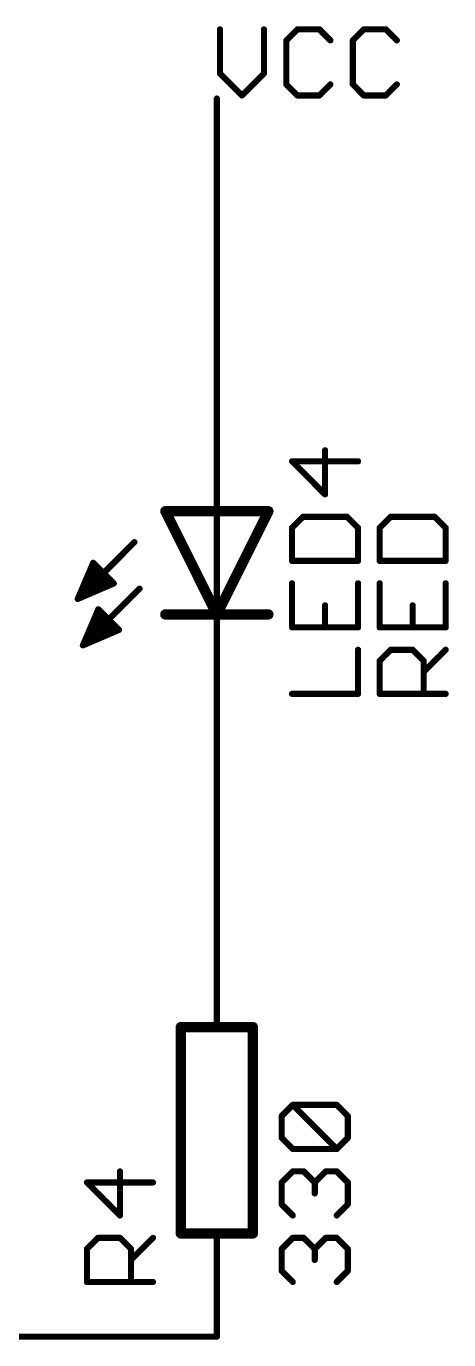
# Model space of a CAD drawing. Extents: x -13 to 211, y -15 to 133.
# Drawn here: x 168.02 to 178.44, y 53.26 to 85.6 of the extents above; entities that cross this region are included whole.
import ezdxf

# ---------------------------------------------------------------- set-up
doc = ezdxf.new("R2010")
doc.units = 0
for name, color, linetype in [('91', 94, 'CONTINUOUS'), ('94', 14, 'CONTINUOUS'), ('95', 251, 'CONTINUOUS'), ('96', 251, 'CONTINUOUS')]:
    doc.layers.add(name, color=color, linetype=linetype)

msp = doc.modelspace()

# ---------------------------------------------------------------- linework, layer by layer
at = {"layer": '91', "const_width": 0.1524}
for points in [[(172.72, 76.2), (172.72, 83.82)], [(172.72, 68.58), (172.72, 63.5)], [(157.48, 53.34), (172.72, 53.34)]]:
    msp.add_lwpolyline(points, dxfattribs=at)
at = {"layer": '91', "const_width": 0.0762}
for points in [[(172.7581, 83.82, 1), (172.6819, 83.82)], [(172.6819, 76.2, 1), (172.7581, 76.2)], [(172.7581, 68.58, 1), (172.6819, 68.58)], [(172.6819, 63.5, 1), (172.7581, 63.5)], [(172.72, 53.3019, 1), (172.72, 53.3781)]]:
    msp.add_lwpolyline(points, format="xyb", dxfattribs=at)
at = {"layer": '94'}
for points, const_width in [([(172.72, 76.2), (172.72, 73.66)], 0.1524), ([(172.72, 71.12), (171.45, 73.66)], 0.254), ([(172.72, 73.66), (171.45, 73.66)], 0.254), ([(173.99, 73.66), (172.72, 71.12)], 0.254), ([(173.99, 73.66), (172.72, 73.66)], 0.254), ([(172.72, 73.66), (172.72, 71.12)], 0.1524), ([(170.688, 72.898), (169.291, 71.501)], 0.1524), ([(169.291, 71.501), (169.672, 72.39)], 0.1524), ([(169.672, 72.39), (170.18, 71.882)], 0.1524), ([(169.5631, 72.136), (169.926, 72.136)], 0.1524), ([(169.6285, 72.2884), (169.7736, 72.2884)], 0.1524), ([(170.18, 71.882), (169.291, 71.501)], 0.1524), ([(170.815, 71.755), (169.418, 70.358)], 0.1524), ([(169.4325, 71.8312), (170.0615, 71.8312)], 0.1524), ([(169.4978, 71.9836), (170.0784, 71.9836)], 0.1524), ([(169.3019, 71.5264), (169.3503, 71.5264)], 0.1524), ([(169.3672, 71.6788), (169.7059, 71.6788)], 0.1524), ([(169.418, 70.358), (169.799, 71.247)], 0.1524), ([(169.7228, 71.0692), (169.9768, 71.0692)], 0.1524), ([(169.7881, 71.2216), (169.8244, 71.2216)], 0.1524), ([(169.799, 71.247), (170.307, 70.739)], 0.1524), ([(172.72, 71.12), (171.45, 71.12)], 0.254), ([(173.99, 71.12), (172.72, 71.12)], 0.254), ([(172.72, 68.58), (172.72, 71.12)], 0.1524), ([(170.307, 70.739), (169.418, 70.358)], 0.1524), ([(169.5922, 70.7644), (170.2816, 70.7644)], 0.1524), ([(169.6575, 70.9168), (170.1292, 70.9168)], 0.1524), ([(169.4615, 70.4596), (169.6551, 70.4596)], 0.1524), ([(169.5269, 70.612), (170.0107, 70.612)], 0.1524), ([(172.72, 63.5), (172.72, 60.96)], 0.1524), ([(171.831, 60.96), (171.831, 55.88)], 0.254), ([(173.609, 60.96), (171.831, 60.96)], 0.254), ([(173.609, 55.88), (173.609, 60.96)], 0.254), ([(173.609, 55.88), (171.831, 55.88)], 0.254), ([(172.72, 53.34), (172.72, 55.88)], 0.1524)]:
    msp.add_lwpolyline(points, dxfattribs=dict(at, const_width=const_width))
for points, const_width in [([(172.7581, 76.2, 1), (172.6819, 76.2)], 0.0762), ([(171.5068, 73.6884, 1), (171.3932, 73.6316)], 0.127), ([(171.45, 73.7235, 1), (171.45, 73.5965)], 0.127), ([(172.72, 73.7235, 1), (172.72, 73.5965)], 0.127), ([(172.7581, 73.66, 1), (172.6819, 73.66)], 0.0762), ([(172.72, 73.5965, 1), (172.72, 73.7235)], 0.127), ([(174.0468, 73.6316, 1), (173.9332, 73.6884)], 0.127), ([(173.99, 73.5965, 1), (173.99, 73.7235)], 0.127), ([(172.6819, 73.66, 1), (172.7581, 73.66)], 0.0762), ([(170.7149, 72.8711, 1), (170.6611, 72.9249)], 0.0762), ([(169.6989, 72.4169, 1), (169.6451, 72.3631)], 0.0762), ([(169.707, 72.375, 1), (169.637, 72.405)], 0.0762), ([(169.5631, 72.1741, 1), (169.5631, 72.0979)], 0.0762), ([(169.6285, 72.3265, 1), (169.6285, 72.2503)], 0.0762), ([(169.7736, 72.2503, 1), (169.7736, 72.3265)], 0.0762), ([(169.926, 72.0979, 1), (169.926, 72.1741)], 0.0762), ([(169.4325, 71.8693, 1), (169.4325, 71.7931)], 0.0762), ([(169.4978, 72.0217, 1), (169.4978, 71.9455)], 0.0762), ([(170.0615, 71.7931, 1), (170.0615, 71.8693)], 0.0762), ([(170.0784, 71.9455, 1), (170.0784, 72.0217)], 0.0762), ([(170.1531, 71.8551, 1), (170.2069, 71.9089)], 0.0762), ([(170.195, 71.847, 1), (170.165, 71.917)], 0.0762), ([(170.8419, 71.7281, 1), (170.7881, 71.7819)], 0.0762), ([(169.276, 71.536, 1), (169.306, 71.466)], 0.0762), ([(169.256, 71.516, 1), (169.326, 71.486)], 0.0762), ([(169.2641, 71.5279, 1), (169.3179, 71.4741)], 0.0762), ([(169.3019, 71.5645, 1), (169.3019, 71.4883)], 0.0762), ([(169.3672, 71.7169, 1), (169.3672, 71.6407)], 0.0762), ([(169.3503, 71.4883, 1), (169.3503, 71.5645)], 0.0762), ([(169.7059, 71.6407, 1), (169.7059, 71.7169)], 0.0762), ([(169.7228, 71.1073, 1), (169.7228, 71.0311)], 0.0762), ([(169.7881, 71.2597, 1), (169.7881, 71.1835)], 0.0762), ([(169.8259, 71.2739, 1), (169.7721, 71.2201)], 0.0762), ([(169.834, 71.232, 1), (169.764, 71.262)], 0.0762), ([(169.8244, 71.1835, 1), (169.8244, 71.2597)], 0.0762), ([(169.9768, 71.0311, 1), (169.9768, 71.1073)], 0.0762), ([(171.45, 71.1835, 1), (171.45, 71.0565)], 0.127), ([(172.72, 71.1835, 1), (172.72, 71.0565)], 0.127), ([(172.6632, 71.1484, 1), (172.7768, 71.0916)], 0.127), ([(172.6632, 71.0916, 1), (172.7768, 71.1484)], 0.127), ([(172.7581, 71.12, 1), (172.6819, 71.12)], 0.0762), ([(172.6819, 71.12, 1), (172.7581, 71.12)], 0.0762), ([(172.72, 71.0565, 1), (172.72, 71.1835)], 0.127), ([(173.99, 71.0565, 1), (173.99, 71.1835)], 0.127), ([(169.5922, 70.8025, 1), (169.5922, 70.7263)], 0.0762), ([(169.6575, 70.9549, 1), (169.6575, 70.8787)], 0.0762), ([(170.1292, 70.8787, 1), (170.1292, 70.9549)], 0.0762), ([(170.2816, 70.7263, 1), (170.2816, 70.8025)], 0.0762), ([(170.322, 70.704, 1), (170.292, 70.774)], 0.0762), ([(169.4615, 70.4977, 1), (169.4615, 70.4215)], 0.0762), ([(169.5269, 70.6501, 1), (169.5269, 70.5739)], 0.0762), ([(169.6551, 70.4215, 1), (169.6551, 70.4977)], 0.0762), ([(170.0107, 70.5739, 1), (170.0107, 70.6501)], 0.0762), ([(170.2801, 70.7121, 1), (170.3339, 70.7659)], 0.0762), ([(169.403, 70.393, 1), (169.433, 70.323)], 0.0762), ([(169.383, 70.373, 1), (169.453, 70.343)], 0.0762), ([(169.3911, 70.3849, 1), (169.4449, 70.3311)], 0.0762), ([(172.6819, 68.58, 1), (172.7581, 68.58)], 0.0762), ([(172.7581, 63.5, 1), (172.6819, 63.5)], 0.0762), ([(171.8945, 60.96, 1), (171.7675, 60.96)], 0.127), ([(171.831, 61.0235, 1), (171.831, 60.8965)], 0.127), ([(172.6819, 60.96, 1), (172.7581, 60.96)], 0.0762), ([(173.6725, 60.96, 1), (173.5455, 60.96)], 0.127), ([(173.609, 60.8965, 1), (173.609, 61.0235)], 0.127), ([(171.831, 55.9435, 1), (171.831, 55.8165)], 0.127), ([(171.7675, 55.88, 1), (171.8945, 55.88)], 0.127), ([(172.7581, 55.88, 1), (172.6819, 55.88)], 0.0762), ([(173.5455, 55.88, 1), (173.6725, 55.88)], 0.127), ([(173.609, 55.8165, 1), (173.609, 55.9435)], 0.127), ([(172.6819, 53.34, 1), (172.7581, 53.34)], 0.0762)]:
    msp.add_lwpolyline(points, format="xyb", dxfattribs=dict(at, const_width=const_width))
at = {"layer": '95', "const_width": 0.1524}
for points in [[(172.7962, 85.5232), (172.7962, 84.4385)], [(173.8809, 84.4385), (173.8809, 85.5232)], [(174.7045, 85.5232), (174.4334, 85.252)], [(175.2468, 85.5232), (174.7045, 85.5232)], [(175.518, 85.252), (175.2468, 85.5232)], [(176.3417, 85.5232), (176.0705, 85.252)], [(176.884, 85.5232), (176.3417, 85.5232)], [(177.1552, 85.252), (176.884, 85.5232)], [(174.4334, 85.252), (174.4334, 84.1674)], [(176.0705, 85.252), (176.0705, 84.1674)], [(172.7962, 84.4385), (173.3385, 83.8962)], [(173.3385, 83.8962), (173.8809, 84.4385)], [(174.4334, 84.1674), (174.7045, 83.8962)], [(175.2468, 83.8962), (175.518, 84.1674)], [(176.0705, 84.1674), (176.3417, 83.8962)], [(176.884, 83.8962), (177.1552, 84.1674)], [(174.7045, 83.8962), (175.2468, 83.8962)], [(176.3417, 83.8962), (176.884, 83.8962)], [(175.3863, 74.0757), (175.3863, 75.1603)], [(176.1998, 74.8892), (174.5728, 74.8892)], [(174.5728, 74.8892), (175.3863, 74.0757)], [(174.844, 73.5232), (174.5728, 73.252)], [(175.9286, 73.5232), (174.844, 73.5232)], [(176.1998, 73.252), (175.9286, 73.5232)], [(174.5728, 73.252), (174.5728, 72.4385)], [(176.1998, 72.4385), (176.1998, 73.252)], [(174.5728, 72.4385), (176.1998, 72.4385)], [(174.5728, 71.886), (174.5728, 70.8014)], [(176.1998, 70.8014), (176.1998, 71.886)], [(175.3863, 70.8014), (175.3863, 71.3437)], [(174.5728, 70.8014), (176.1998, 70.8014)], [(176.1998, 69.1642), (176.1998, 70.2489)], [(174.5728, 69.1642), (176.1998, 69.1642)], [(170.3317, 56.3234), (170.3317, 57.408)], [(171.1452, 57.1369), (169.5182, 57.1369)], [(169.5182, 57.1369), (170.3317, 56.3234)], [(169.5182, 55.4997), (169.7894, 55.7709)], [(169.7894, 55.7709), (170.3317, 55.7709)], [(170.3317, 55.7709), (170.6029, 55.4997)], [(170.6029, 55.2285), (171.1452, 55.7709)], [(169.5182, 54.6862), (169.5182, 55.4997)], [(170.6029, 55.4997), (170.6029, 54.6862)], [(171.1452, 54.6862), (169.5182, 54.6862)]]:
    msp.add_lwpolyline(points, dxfattribs=at)
at = {"layer": '95', "const_width": 0.0762}
for points in [[(172.8343, 85.5232, 1), (172.7581, 85.5232)], [(173.919, 85.5232, 1), (173.8428, 85.5232)], [(174.7045, 85.5613, 1), (174.7045, 85.4851)], [(174.7315, 85.4962, 1), (174.6776, 85.5501)], [(175.2738, 85.5501, 1), (175.2199, 85.4962)], [(175.2468, 85.4851, 1), (175.2468, 85.5613)], [(176.3417, 85.5613, 1), (176.3417, 85.4851)], [(176.3686, 85.4962, 1), (176.3147, 85.5501)], [(176.9109, 85.5501, 1), (176.8571, 85.4962)], [(176.884, 85.4851, 1), (176.884, 85.5613)], [(174.4064, 85.279, 1), (174.4603, 85.2251)], [(174.4715, 85.252, 1), (174.3953, 85.252)], [(175.4911, 85.2251, 1), (175.545, 85.279)], [(176.1086, 85.252, 1), (176.0324, 85.252)], [(176.0436, 85.279, 1), (176.0975, 85.2251)], [(177.1282, 85.2251, 1), (177.1821, 85.279)], [(172.8231, 84.4655, 1), (172.7693, 84.4116)], [(172.7581, 84.4385, 1), (172.8343, 84.4385)], [(173.8428, 84.4385, 1), (173.919, 84.4385)], [(173.9078, 84.4116, 1), (173.8539, 84.4655)], [(174.4603, 84.1943, 1), (174.4064, 84.1404)], [(174.3953, 84.1674, 1), (174.4715, 84.1674)], [(175.545, 84.1404, 1), (175.4911, 84.1943)], [(176.0975, 84.1943, 1), (176.0436, 84.1404)], [(176.0324, 84.1674, 1), (176.1086, 84.1674)], [(177.1821, 84.1404, 1), (177.1282, 84.1943)], [(173.3116, 83.9231, 1), (173.3655, 83.8693)], [(173.3116, 83.8693, 1), (173.3655, 83.9231)], [(174.7045, 83.9343, 1), (174.7045, 83.8581)], [(174.6776, 83.8693, 1), (174.7315, 83.9231)], [(175.2199, 83.9231, 1), (175.2738, 83.8693)], [(175.2468, 83.8581, 1), (175.2468, 83.9343)], [(176.3417, 83.9343, 1), (176.3417, 83.8581)], [(176.3147, 83.8693, 1), (176.3686, 83.9231)], [(176.8571, 83.9231, 1), (176.9109, 83.8693)], [(176.884, 83.8581, 1), (176.884, 83.9343)], [(175.4244, 75.1603, 1), (175.3482, 75.1603)], [(174.5728, 74.9273, 1), (174.5728, 74.8511)], [(174.5998, 74.9161, 1), (174.5459, 74.8622)], [(176.1998, 74.8511, 1), (176.1998, 74.9273)], [(175.3482, 74.0757, 1), (175.4244, 74.0757)], [(175.3594, 74.0487, 1), (175.4132, 74.1026)], [(174.844, 73.5613, 1), (174.844, 73.4851)], [(174.8709, 73.4962, 1), (174.817, 73.5501)], [(175.9556, 73.5501, 1), (175.9017, 73.4962)], [(175.9286, 73.4851, 1), (175.9286, 73.5613)], [(174.6109, 73.252, 1), (174.5347, 73.252)], [(174.5459, 73.2789, 1), (174.5998, 73.2251)], [(176.2379, 73.252, 1), (176.1617, 73.252)], [(176.1729, 73.2251, 1), (176.2267, 73.2789)], [(174.5728, 72.4766, 1), (174.5728, 72.4004)], [(174.5347, 72.4385, 1), (174.6109, 72.4385)], [(176.1617, 72.4385, 1), (176.2379, 72.4385)], [(176.1998, 72.4004, 1), (176.1998, 72.4766)], [(174.6109, 71.886, 1), (174.5347, 71.886)], [(176.2379, 71.886, 1), (176.1617, 71.886)], [(175.4244, 71.3437, 1), (175.3482, 71.3437)], [(174.5728, 70.8395, 1), (174.5728, 70.7633)], [(174.5347, 70.8014, 1), (174.6109, 70.8014)], [(175.3482, 70.8014, 1), (175.4244, 70.8014)], [(176.1617, 70.8014, 1), (176.2379, 70.8014)], [(176.1998, 70.7633, 1), (176.1998, 70.8395)], [(176.2379, 70.2489, 1), (176.1617, 70.2489)], [(174.5728, 69.2023, 1), (174.5728, 69.1261)], [(176.1617, 69.1642, 1), (176.2379, 69.1642)], [(176.1998, 69.1261, 1), (176.1998, 69.2023)], [(170.3698, 57.408, 1), (170.2936, 57.408)], [(169.5182, 57.175, 1), (169.5182, 57.0988)], [(169.5452, 57.1638, 1), (169.4913, 57.1099)], [(171.1452, 57.0988, 1), (171.1452, 57.175)], [(170.2936, 56.3234, 1), (170.3698, 56.3234)], [(170.3048, 56.2964, 1), (170.3586, 56.3503)], [(169.7894, 55.809, 1), (169.7894, 55.7328)], [(169.8163, 55.7439, 1), (169.7624, 55.7978)], [(170.3586, 55.7978, 1), (170.3048, 55.7439)], [(170.3317, 55.7328, 1), (170.3317, 55.809)], [(171.1721, 55.7439, 1), (171.1183, 55.7978)], [(169.5563, 55.4997, 1), (169.4801, 55.4997)], [(169.4913, 55.5266, 1), (169.5452, 55.4728)], [(170.641, 55.4997, 1), (170.5648, 55.4997)], [(170.5759, 55.4728, 1), (170.6298, 55.5266)], [(170.5759, 55.2555, 1), (170.6298, 55.2016)], [(169.5182, 54.7243, 1), (169.5182, 54.6481)], [(169.4801, 54.6862, 1), (169.5563, 54.6862)], [(170.5648, 54.6862, 1), (170.641, 54.6862)], [(171.1452, 54.6481, 1), (171.1452, 54.7243)]]:
    msp.add_lwpolyline(points, format="xyb", dxfattribs=at)
at = {"layer": '96', "const_width": 0.1524}
for points in [[(177.003, 73.5232), (176.7318, 73.252)], [(178.0876, 73.5232), (177.003, 73.5232)], [(178.3588, 73.252), (178.0876, 73.5232)], [(176.7318, 73.252), (176.7318, 72.4385)], [(178.3588, 72.4385), (178.3588, 73.252)], [(176.7318, 72.4385), (178.3588, 72.4385)], [(176.7318, 71.886), (176.7318, 70.8014)], [(178.3588, 70.8014), (178.3588, 71.886)], [(177.5453, 70.8014), (177.5453, 71.3437)], [(176.7318, 70.8014), (178.3588, 70.8014)], [(176.7318, 69.9777), (177.003, 70.2489)], [(177.003, 70.2489), (177.5453, 70.2489)], [(177.5453, 70.2489), (177.8165, 69.9777)], [(177.8165, 69.7065), (178.3588, 70.2489)], [(176.7318, 69.1642), (176.7318, 69.9777)], [(177.8165, 69.9777), (177.8165, 69.1642)], [(178.3588, 69.1642), (176.7318, 69.1642)], [(174.3188, 58.774), (174.59, 59.0452)], [(174.59, 59.0452), (175.6746, 59.0452)], [(175.6746, 57.9605), (174.59, 59.0452)], [(175.6746, 59.0452), (175.9458, 58.774)], [(174.3188, 58.2317), (174.3188, 58.774)], [(175.9458, 58.774), (175.9458, 58.2317)], [(174.59, 57.9605), (174.3188, 58.2317)], [(175.9458, 58.2317), (175.6746, 57.9605)], [(175.6746, 57.9605), (174.59, 57.9605)], [(174.3188, 57.1369), (174.59, 57.408)], [(174.59, 57.408), (174.8611, 57.408)], [(174.8611, 57.408), (175.1323, 57.1369)], [(175.1323, 57.1369), (175.4035, 57.408)], [(175.4035, 57.408), (175.6746, 57.408)], [(175.6746, 57.408), (175.9458, 57.1369)], [(174.3188, 56.5945), (174.3188, 57.1369)], [(175.1323, 57.1369), (175.1323, 56.8657)], [(175.9458, 57.1369), (175.9458, 56.5945)], [(174.59, 56.3234), (174.3188, 56.5945)], [(175.9458, 56.5945), (175.6746, 56.3234)], [(174.3188, 55.4997), (174.59, 55.7709)], [(174.59, 55.7709), (174.8611, 55.7709)], [(174.8611, 55.7709), (175.1323, 55.4997)], [(175.1323, 55.4997), (175.4035, 55.7709)], [(175.4035, 55.7709), (175.6746, 55.7709)], [(175.6746, 55.7709), (175.9458, 55.4997)], [(174.3188, 54.9574), (174.3188, 55.4997)], [(175.1323, 55.4997), (175.1323, 55.2285)], [(175.9458, 55.4997), (175.9458, 54.9574)], [(174.59, 54.6862), (174.3188, 54.9574)], [(175.9458, 54.9574), (175.6746, 54.6862)]]:
    msp.add_lwpolyline(points, dxfattribs=at)
at = {"layer": '96', "const_width": 0.0762}
for points in [[(177.003, 73.5613, 1), (177.003, 73.4851)], [(177.0299, 73.4962, 1), (176.976, 73.5501)], [(178.1146, 73.5501, 1), (178.0607, 73.4962)], [(178.0876, 73.4851, 1), (178.0876, 73.5613)], [(176.7699, 73.252, 1), (176.6937, 73.252)], [(176.7049, 73.2789, 1), (176.7588, 73.2251)], [(178.3969, 73.252, 1), (178.3207, 73.252)], [(178.3319, 73.2251, 1), (178.3857, 73.2789)], [(176.7318, 72.4766, 1), (176.7318, 72.4004)], [(176.6937, 72.4385, 1), (176.7699, 72.4385)], [(178.3207, 72.4385, 1), (178.3969, 72.4385)], [(178.3588, 72.4004, 1), (178.3588, 72.4766)], [(176.7699, 71.886, 1), (176.6937, 71.886)], [(178.3969, 71.886, 1), (178.3207, 71.886)], [(177.5834, 71.3437, 1), (177.5072, 71.3437)], [(176.7318, 70.8395, 1), (176.7318, 70.7633)], [(176.6937, 70.8014, 1), (176.7699, 70.8014)], [(177.5072, 70.8014, 1), (177.5834, 70.8014)], [(178.3207, 70.8014, 1), (178.3969, 70.8014)], [(178.3588, 70.7633, 1), (178.3588, 70.8395)], [(177.003, 70.287, 1), (177.003, 70.2108)], [(177.0299, 70.2219, 1), (176.976, 70.2758)], [(177.5722, 70.2758, 1), (177.5184, 70.2219)], [(177.5453, 70.2108, 1), (177.5453, 70.287)], [(178.3857, 70.2219, 1), (178.3319, 70.2758)], [(176.7699, 69.9777, 1), (176.6937, 69.9777)], [(176.7049, 70.0046, 1), (176.7588, 69.9508)], [(177.8546, 69.9777, 1), (177.7784, 69.9777)], [(177.7895, 69.9508, 1), (177.8434, 70.0046)], [(177.7895, 69.7335, 1), (177.8434, 69.6796)], [(176.7318, 69.2023, 1), (176.7318, 69.1261)], [(176.6937, 69.1642, 1), (176.7699, 69.1642)], [(177.7784, 69.1642, 1), (177.8546, 69.1642)], [(178.3588, 69.1261, 1), (178.3588, 69.2023)], [(174.6169, 59.0721, 1), (174.563, 59.0182)], [(174.59, 59.0833, 1), (174.59, 59.0071)], [(174.6169, 59.0182, 1), (174.563, 59.0721)], [(175.7016, 59.0721, 1), (175.6477, 59.0182)], [(175.6746, 59.0071, 1), (175.6746, 59.0833)], [(174.3569, 58.774, 1), (174.2807, 58.774)], [(174.2919, 58.8009, 1), (174.3458, 58.7471)], [(175.9839, 58.774, 1), (175.9077, 58.774)], [(175.9189, 58.7471, 1), (175.9727, 58.8009)], [(174.3458, 58.2586, 1), (174.2919, 58.2047)], [(174.2807, 58.2317, 1), (174.3569, 58.2317)], [(175.9077, 58.2317, 1), (175.9839, 58.2317)], [(175.9727, 58.2047, 1), (175.9189, 58.2586)], [(174.59, 57.9986, 1), (174.59, 57.9224)], [(174.563, 57.9336, 1), (174.6169, 57.9875)], [(175.6477, 57.9875, 1), (175.7016, 57.9336)], [(175.6477, 57.9336, 1), (175.7016, 57.9875)], [(175.6746, 57.9224, 1), (175.6746, 57.9986)], [(174.59, 57.4461, 1), (174.59, 57.3699)], [(174.6169, 57.3811, 1), (174.563, 57.435)], [(174.8881, 57.435, 1), (174.8342, 57.3811)], [(174.8611, 57.3699, 1), (174.8611, 57.4461)], [(175.4035, 57.4461, 1), (175.4035, 57.3699)], [(175.4304, 57.3811, 1), (175.3765, 57.435)], [(175.7016, 57.435, 1), (175.6477, 57.3811)], [(175.6746, 57.3699, 1), (175.6746, 57.4461)], [(174.3569, 57.1369, 1), (174.2807, 57.1369)], [(174.2919, 57.1638, 1), (174.3458, 57.1099)], [(175.1704, 57.1369, 1), (175.0942, 57.1369)], [(175.1054, 57.1638, 1), (175.1592, 57.1099)], [(175.1054, 57.1099, 1), (175.1592, 57.1638)], [(175.9839, 57.1369, 1), (175.9077, 57.1369)], [(175.9189, 57.1099, 1), (175.9727, 57.1638)], [(174.3458, 56.6215, 1), (174.2919, 56.5676)], [(174.2807, 56.5945, 1), (174.3569, 56.5945)], [(175.0942, 56.8657, 1), (175.1704, 56.8657)], [(175.9077, 56.5945, 1), (175.9839, 56.5945)], [(175.9727, 56.5676, 1), (175.9189, 56.6215)], [(174.563, 56.2964, 1), (174.6169, 56.3503)], [(175.6477, 56.3503, 1), (175.7016, 56.2964)], [(174.59, 55.809, 1), (174.59, 55.7328)], [(174.6169, 55.7439, 1), (174.563, 55.7978)], [(174.8881, 55.7978, 1), (174.8342, 55.7439)], [(174.8611, 55.7328, 1), (174.8611, 55.809)], [(175.4035, 55.809, 1), (175.4035, 55.7328)], [(175.4304, 55.7439, 1), (175.3765, 55.7978)], [(175.7016, 55.7978, 1), (175.6477, 55.7439)], [(175.6746, 55.7328, 1), (175.6746, 55.809)], [(174.3569, 55.4997, 1), (174.2807, 55.4997)], [(174.2919, 55.5266, 1), (174.3458, 55.4728)], [(175.1704, 55.4997, 1), (175.0942, 55.4997)], [(175.1054, 55.5266, 1), (175.1592, 55.4728)], [(175.1054, 55.4728, 1), (175.1592, 55.5266)], [(175.9839, 55.4997, 1), (175.9077, 55.4997)], [(175.9189, 55.4728, 1), (175.9727, 55.5266)], [(174.3458, 54.9843, 1), (174.2919, 54.9304)], [(174.2807, 54.9574, 1), (174.3569, 54.9574)], [(175.0942, 55.2285, 1), (175.1704, 55.2285)], [(175.9077, 54.9574, 1), (175.9839, 54.9574)], [(175.9727, 54.9304, 1), (175.9189, 54.9843)], [(174.563, 54.6593, 1), (174.6169, 54.7131)], [(175.6477, 54.7131, 1), (175.7016, 54.6593)]]:
    msp.add_lwpolyline(points, format="xyb", dxfattribs=at)

doc.saveas('drawing.dxf')
